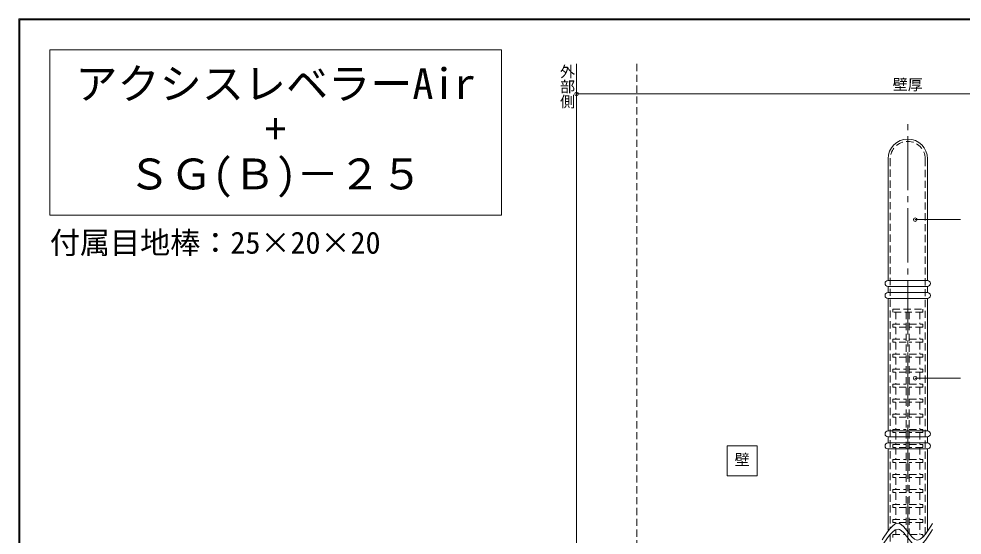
# Model space of a CAD drawing. Units: millimetres at full size, sheet at 1:2; details may follow other scales. Extents: x -874 to 280, y -194 to 194.
# Drawn here: x -874.3 to -560.9, y 22.5 to 194.2 of the extents above; entities that cross this region are included whole.
import ezdxf
from ezdxf.enums import TextEntityAlignment as Align

# ---------------------------------------------------------------- set-up
doc = ezdxf.new("R2010")
doc.units = ezdxf.units.MM
doc.header["$LTSCALE"] = 2
doc.header["$PDMODE"] = 32
doc.header["$PDSIZE"] = 1.2
doc.linetypes.add('CHAIN2', pattern=[12, 9, -1, 1, -1])
doc.linetypes.add('DASHED1', pattern=[1.8, 1.2, -0.6])
doc.layers.add('0-0_', color=7, linetype='Continuous', lineweight=9)
doc.layers.add('1-0_', color=5, linetype='Continuous', lineweight=9)
doc.styles.add('@ＭＳ ゴシック', font='')
doc.styles.add('ＭＳ ゴシック', font='')
doc.styles.get('@ＭＳ ゴシック').set_extended_font_data('@MS Gothic')
doc.styles.get('ＭＳ ゴシック').set_extended_font_data('MS Gothic')

msp = doc.modelspace()

# ---------------------------------------------------------------- linework, layer by layer
at = {"layer": '0-0_'}
for p, q in [((-874, 193.9), (-314, 193.9)), ((-874, -193.9), (-874, 193.9)), ((-864, 183.9), (-864, 128.9)), ((-714, 183.9), (-864, 183.9))]:
    msp.add_line(p, q, dxfattribs=at)
for points in [[(-313.72, 194.18), (-874.28, 194.18), (-874.28, -194.18)], [(-864, 128.9), (-714, 128.9), (-714, 183.9)]]:
    msp.add_lwpolyline(points, dxfattribs=at)
at = {"layer": '1-0_', "color": 7}
for p, q in [((-689, 179.2), (-689, -95.8)), ((-469, 169.2), (-689, 169.2)), ((-561.5, 127.425), (-576.5, 127.425)), ((-561.5, 74.7), (-576.5, 74.7)), ((-639, 52.2), (-639, 42.2)), ((-629, 52.2), (-639, 52.2)), ((-629, 42.2), (-629, 52.2)), ((-639, 42.2), (-629, 42.2))]:
    msp.add_line(p, q, dxfattribs=at)
at = {"layer": '1-0_', "color": 7, "linetype": 'DASHED1'}
msp.add_line((-669, 179.2), (-669, -160.8), dxfattribs=at)
at = {"layer": '1-0_', "color": 6, "linetype": 'CHAIN2'}
msp.add_line((-579, -150.8), (-579, 159.2), dxfattribs=at)
at = {"layer": '1-0_', "color": 2}
for p, q in [((-585.55, 147.65), (-585.55, 107.2)), ((-572.45, 107.2), (-572.45, 147.65)), ((-572.45, 107.2), (-585.55, 107.2)), ((-572.45, 105.2), (-585.55, 105.2)), ((-585.55, 105.2), (-585.55, 103.2)), ((-572.45, 103.2), (-572.45, 105.2)), ((-572.45, 103.2), (-585.55, 103.2)), ((-585.55, 101.2), (-585.55, 57.2)), ((-572.45, 101.2), (-585.55, 101.2)), ((-572.45, 57.2), (-572.45, 101.2)), ((-572.45, 57.2), (-585.55, 57.2)), ((-572.45, 55.2), (-585.55, 55.2)), ((-585.55, 55.2), (-585.55, 53.2)), ((-572.45, 53.2), (-572.45, 55.2)), ((-572.45, 53.2), (-585.55, 53.2)), ((-572.45, 51.2), (-585.55, 51.2)), ((-585.55, 51.2), (-585.55, 23.847)), ((-572.45, 23.792), (-572.45, 51.2))]:
    msp.add_line(p, q, dxfattribs=at)
at = {"layer": '1-0_', "color": 2, "linetype": 'DASHED1'}
for p, q in [((-584.8, 147.65), (-584.8, 24.794)), ((-573.2, 22.748), (-573.2, 147.65)), ((-584.8, 22.794), (-584.8, -33.352))]:
    msp.add_line(p, q, dxfattribs=at)
at = {"layer": '1-0_', "linetype": 'DASHED1'}
for p, q in [((-574, 97.7), (-574, 96.7)), ((-574, 96.7), (-584, 96.7)), ((-579.5, 91.7), (-584, 91.7)), ((-578.5, 92.7), (-574, 92.7)), ((-574, 91.7), (-578.5, 91.7)), ((-574, 92.7), (-574, 91.7)), ((-579.5, 86.7), (-584, 86.7)), ((-578.5, 87.7), (-574, 87.7)), ((-574, 86.7), (-578.5, 86.7)), ((-574, 87.7), (-574, 86.7)), ((-579.5, 81.7), (-584, 81.7)), ((-578.5, 82.7), (-574, 82.7)), ((-574, 81.7), (-578.5, 81.7)), ((-574, 82.7), (-574, 81.7)), ((-579.5, 76.7), (-584, 76.7)), ((-578.5, 77.7), (-574, 77.7)), ((-574, 76.7), (-578.5, 76.7)), ((-574, 77.7), (-574, 76.7)), ((-584, 71.7), (-584, 72.7)), ((-584, 72.7), (-579.5, 72.7)), ((-578.5, 72.7), (-574, 72.7)), ((-574, 72.7), (-574, 71.7)), ((-579.5, 71.7), (-584, 71.7)), ((-574, 71.7), (-578.5, 71.7)), ((-584, 66.7), (-584, 67.7)), ((-584, 67.7), (-579.5, 67.7)), ((-579.5, 66.7), (-584, 66.7)), ((-578.5, 67.7), (-574, 67.7)), ((-574, 66.7), (-578.5, 66.7)), ((-574, 67.7), (-574, 66.7)), ((-578.5, 62.7), (-574, 62.7)), ((-574, 62.7), (-574, 61.7)), ((-579.5, 61.7), (-584, 61.7)), ((-574, 61.7), (-578.5, 61.7)), ((-584, 56.7), (-584, 57.7)), ((-584, 57.7), (-579.5, 57.7)), ((-579.5, 56.7), (-584, 56.7)), ((-578.5, 57.7), (-574, 57.7)), ((-574, 56.7), (-578.5, 56.7)), ((-574, 57.7), (-574, 56.7)), ((-579.5, 51.7), (-584, 51.7)), ((-578.5, 52.7), (-574, 52.7)), ((-574, 51.7), (-578.5, 51.7)), ((-574, 52.7), (-574, 51.7)), ((-578.5, 47.7), (-574, 47.7)), ((-574, 47.7), (-574, 46.7)), ((-579.5, 46.7), (-584, 46.7)), ((-574, 46.7), (-578.5, 46.7)), ((-579.5, 41.7), (-584, 41.7)), ((-578.5, 42.7), (-574, 42.7)), ((-574, 41.7), (-578.5, 41.7)), ((-574, 42.7), (-574, 41.7)), ((-578.5, 37.7), (-574, 37.7)), ((-574, 37.7), (-574, 36.7)), ((-579.5, 36.7), (-584, 36.7)), ((-574, 36.7), (-578.5, 36.7)), ((-579.5, 31.7), (-584, 31.7)), ((-578.5, 32.7), (-574, 32.7)), ((-574, 31.7), (-578.5, 31.7)), ((-574, 32.7), (-574, 31.7)), ((-579.5, 26.7), (-584, 26.7)), ((-578.5, 27.7), (-574, 27.7)), ((-574, 26.7), (-578.5, 26.7)), ((-574, 27.7), (-574, 26.7)), ((-584, 21.7), (-584, 22.7)), ((-584, 22.7), (-579.791, 22.7)), ((-578.224, 22.7), (-574, 22.7)), ((-574, 22.7), (-574, 21.827))]:
    msp.add_line(p, q, dxfattribs=at)
at = {"layer": '1-0_', "color": 4, "linetype": 'DASHED1'}
for p, q in [((-583, 96.7), (-583, 92.7)), ((-579.5, 96.7), (-579.5, 24.345)), ((-578.5, 96.7), (-578.5, 23.035)), ((-575, 96.7), (-575, 92.7)), ((-583, 91.7), (-583, 87.7)), ((-575, 91.7), (-575, 87.7)), ((-583, 86.7), (-583, 82.7)), ((-575, 86.7), (-575, 82.7)), ((-583, 81.7), (-583, 77.7)), ((-575, 81.7), (-575, 77.7)), ((-583, 76.7), (-583, 72.7)), ((-575, 76.7), (-575, 72.7)), ((-583, 71.7), (-583, 67.7)), ((-575, 71.7), (-575, 67.7)), ((-583, 66.7), (-583, 62.7)), ((-575, 66.7), (-575, 62.7)), ((-583, 61.7), (-583, 57.7)), ((-575, 61.7), (-575, 57.7)), ((-583, 56.7), (-583, 52.7)), ((-575, 56.7), (-575, 52.7)), ((-583, 51.7), (-583, 47.7)), ((-575, 51.7), (-575, 47.7)), ((-583, 46.7), (-583, 42.7)), ((-575, 46.7), (-575, 42.7)), ((-583, 41.7), (-583, 37.7)), ((-575, 41.7), (-575, 37.7)), ((-583, 36.7), (-583, 32.7)), ((-575, 36.7), (-575, 32.7)), ((-583, 31.7), (-583, 27.7)), ((-575, 31.7), (-575, 27.7)), ((-583, 26.7), (-583, 26.283)), ((-575, 26.7), (-575, 22.7)), ((-583, 24.283), (-583, 22.7))]:
    msp.add_line(p, q, dxfattribs=at)
at = {"layer": '1-0_', "linetype": 'DASHED1'}
for points in [[(-584, 96.7), (-584, 97.7), (-574, 97.7)], [(-584, 91.7), (-584, 92.7), (-579.5, 92.7)], [(-584, 86.7), (-584, 87.7), (-579.5, 87.7)], [(-584, 81.7), (-584, 82.7), (-579.5, 82.7)], [(-584, 76.7), (-584, 77.7), (-579.5, 77.7)], [(-584, 61.7), (-584, 62.7), (-579.5, 62.7)], [(-584, 51.7), (-584, 52.7), (-579.5, 52.7)], [(-584, 46.7), (-584, 47.7), (-579.5, 47.7)], [(-584, 41.7), (-584, 42.7), (-579.5, 42.7)], [(-584, 36.7), (-584, 37.7), (-579.5, 37.7)], [(-584, 31.7), (-584, 32.7), (-579.5, 32.7)], [(-584, 26.7), (-584, 27.7), (-579.5, 27.7)]]:
    msp.add_lwpolyline(points, dxfattribs=at)
at = {"layer": '1-0_', "color": 3}
for points in [[(-587.5, 20.95), (-586.948, 21.813), (-585.997, 23.245), (-585.047, 24.525), (-584.101, 25.556), (-583.16, 26.241), (-582.225, 26.484), (-581.685, 26.384), (-581.167, 26.107), (-580.279, 25.295), (-579.395, 24.217), (-578.515, 23.054), (-577.638, 21.989), (-576.76, 21.205), (-576.251, 20.95), (-575.741, 20.878), (-574.861, 21.149), (-573.98, 21.843), (-573.097, 22.867), (-572.214, 24.13), (-571.33, 25.537), (-570.817, 26.384)], [(-587.5, 18.95), (-586.948, 19.813), (-585.997, 21.245), (-585.047, 22.525), (-584.101, 23.556), (-583.16, 24.241), (-582.225, 24.484), (-581.685, 24.384), (-581.167, 24.107), (-580.279, 23.295), (-579.395, 22.217), (-578.515, 21.054), (-577.638, 19.989), (-576.76, 19.205), (-576.251, 18.95), (-575.741, 18.878), (-574.861, 19.149), (-573.98, 19.843), (-573.097, 20.867), (-572.214, 22.13), (-571.33, 23.537), (-570.817, 24.384)]]:
    msp.add_lwpolyline(points, dxfattribs=at)
at = {"layer": '1-0_', "color": 2}
for centre, radius, start, end in [((-579, 147.65), 6.55, 0, 180), ((-585.55, 106.2), 1, 90, 180), ((-572.45, 106.2), 1, 0, 90), ((-585.55, 106.2), 1, 180, 270), ((-572.45, 106.2), 1, 270, 0), ((-585.55, 102.2), 1, 90, 180), ((-585.55, 102.2), 1, 180, 270), ((-572.45, 102.2), 1, 0, 90), ((-572.45, 102.2), 1, 270, 0), ((-585.55, 56.2), 1, 90, 180), ((-572.45, 56.2), 1, 0, 90), ((-585.55, 56.2), 1, 180, 270), ((-572.45, 56.2), 1, 270, 0), ((-585.55, 52.2), 1, 90, 180), ((-585.55, 52.2), 1, 180, 270), ((-572.45, 52.2), 1, 0, 90), ((-572.45, 52.2), 1, 270, 0)]:
    msp.add_arc(centre, radius, start, end, dxfattribs=at)
at = {"layer": '1-0_', "color": 2, "linetype": 'DASHED1'}
msp.add_arc((-579, 147.65), 5.8, 0, 180, dxfattribs=at)
at = {"layer": '1-0_', "color": 7}
msp.add_point((-689, 169.2), dxfattribs=at)
at = {"layer": '1-0_', "color": 2}
for p in [(-576.5, 127.425), (-576.5, 74.7)]:
    msp.add_point(p, dxfattribs=at)

# ---------------------------------------------------------------- texts
at = {"layer": '0-0_', "style": 'ＭＳ ゴシック'}
for s, height, p in [('アクシスレベラーAir', 10.26, (-855.5, 164.4)), ('+', 10.26, (-792.5, 149.4)), ('ＳＧ(Ｂ)－２５', 10.26, (-838, 134.4)), ('付属目地棒：25×20×20', 7.331, (-864, 113.9))]:
    msp.add_text(s, height=height, dxfattribs=at).set_placement(p, align=Align.BOTTOM_LEFT)
at = {"layer": '1-0_', "color": 7, "style": '@ＭＳ ゴシック'}
msp.add_text('外部側', height=3.666, rotation=270, dxfattribs=at).set_placement((-695, 179.2), align=Align.BOTTOM_LEFT)
at = {"layer": '1-0_', "color": 7, "style": 'ＭＳ ゴシック'}
for s, p in [('壁厚', (-584, 169.4)), ('壁', (-636.5, 44.7))]:
    msp.add_text(s, height=3.666, dxfattribs=at).set_placement(p, align=Align.BOTTOM_LEFT)

doc.saveas('drawing.dxf')
